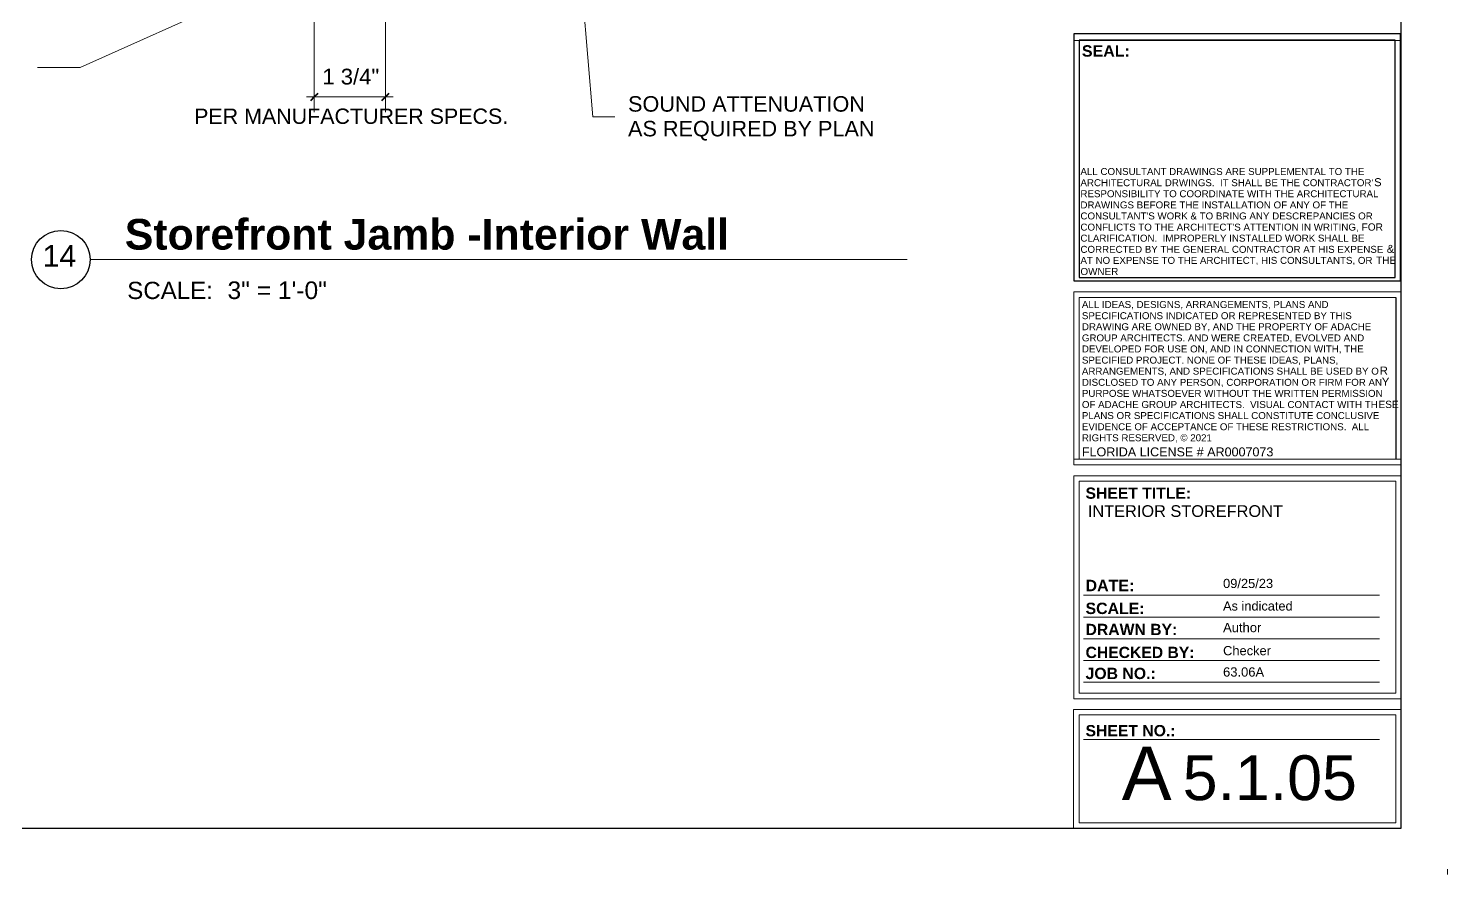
# Model space of a CAD drawing. Header units: inches. Extents: x -6061 to 13621, y -296 to 7483.
# Drawn here: x 1369.6 to 1788, y 6880.5 to 7130 of the extents above; entities that cross this region are included whole.
import ezdxf

# ---------------------------------------------------------------- set-up
doc = ezdxf.new("R2010")
doc.units = ezdxf.units.IN
doc.header["$MEASUREMENT"] = 0
doc.layers.get('0').update_dxf_attribs({"linetype": 'CONTINUOUS'})
doc.styles.add('Arial$001H0', font='arial.ttf')
doc.styles.add('Arial$101H0', font='arialbd.ttf')

msp = doc.modelspace()

# ---------------------------------------------------------------- linework, layer by layer
at = {"color": 7, "linetype": 'Continuous', "lineweight": 9, "true_color": 0x000007}
for p, q in [((1529.42429, 7182.29409), (1535.99172, 7103.96559)), ((1453.89896, 7109.81219), (1453.89896, 7158.58731)), ((1468.55552, 7156.1045), (1384.94104, 7118.46197)), ((1474.88267, 7109.81219), (1474.88267, 7149.61717)), ((1774.07555, 7128.42069), (1677.79017, 7128.42069)), ((1677.79017, 7128.42069), (1677.79017, 7055.55376)), ((1679.37423, 7056.62407), (1679.37423, 7126.53694)), ((1679.37423, 7126.53694), (1772.49149, 7126.53694)), ((1384.94104, 7118.46197), (1372.36683, 7118.46197)), ((1451.65642, 7109.81219), (1477.1252, 7109.81219)), ((1453.89896, 7109.81219), (1453.89896, 7105.32712)), ((1474.88267, 7109.81219), (1474.88267, 7105.32712)), ((1535.99172, 7103.96559), (1542.55914, 7103.96559)), ((1774.33243, 7052.34282), (1677.79017, 7052.34282)), ((1677.79017, 7052.34282), (1677.79017, 7001.35309)), ((1679.37423, 7002.97997), (1679.37423, 7050.71594)), ((1679.37423, 7050.71594), (1772.74836, 7050.71594)), ((1774.33243, 7001.35309), (1774.33243, 7052.34282)), ((1677.79017, 7001.35309), (1774.33243, 7001.35309)), ((1772.74836, 7002.97997), (1679.37423, 7002.97997)), ((1774.33243, 6998.14215), (1677.79017, 6998.14215)), ((1677.79017, 6998.14215), (1677.79017, 6971.94088)), ((1679.37423, 6976.73589), (1679.37423, 6996.55809)), ((1679.37423, 6996.55809), (1772.74836, 6996.55809)), ((1772.74836, 6996.55809), (1772.74836, 6970.35682)), ((1774.33243, 6975.15182), (1774.33243, 6998.14215)), ((1679.37423, 6934.00898), (1679.37423, 6976.73589)), ((1677.79017, 6971.94088), (1677.79017, 6932.3821)), ((1772.74836, 6970.35682), (1772.74836, 6934.00898)), ((1774.33243, 6932.3821), (1774.33243, 6971.94088)), ((1677.79017, 6932.3821), (1774.33243, 6932.3821)), ((1772.74836, 6934.00898), (1679.37423, 6934.00898)), ((1677.74735, 6894.15051), (1677.74735, 6929.21398)), ((1677.74735, 6929.21398), (1774.33243, 6929.21398)), ((1774.33243, 6894.15051), (1774.33243, 6929.17116)), ((1679.37423, 6895.73458), (1679.37423, 6927.5871)), ((1679.37423, 6927.5871), (1772.74836, 6927.5871)), ((1772.74836, 6927.5871), (1772.74836, 6895.73458)), ((1772.74836, 6895.73458), (1679.37423, 6895.73458)), ((1677.79017, 6894.15051), (1774.33243, 6894.15051))]:
    msp.add_line(p, q, dxfattribs=at)
at = {"color": 8, "linetype": 'Continuous', "lineweight": 9, "true_color": 0x7f7f7f}
for p, q in [((1677.79017, 7126.49412), (1774.07555, 7126.49412)), ((1677.79017, 7055.55376), (1677.79017, 7126.49412)), ((1774.07555, 7126.49412), (1774.07555, 7055.55376)), ((1774.07555, 7055.55376), (1677.79017, 7055.55376)), ((1677.79017, 7052.34282), (1774.33243, 7052.34282)), ((1677.79017, 7003.02278), (1677.79017, 7052.34282)), ((1774.33243, 7052.34282), (1774.33243, 7003.02278)), ((1774.33243, 7003.02278), (1677.79017, 7003.02278)), ((1677.79017, 6998.14215), (1774.33243, 6998.14215)), ((1677.79017, 6971.94088), (1677.79017, 6998.14215)), ((1774.33243, 6998.14215), (1774.33243, 6975.15182)), ((1677.79017, 6932.3821), (1677.79017, 6971.94088)), ((1774.33243, 6971.94088), (1774.33243, 6932.3821)), ((1680.70142, 6962.86463), (1767.91055, 6962.86463)), ((1680.70142, 6956.44275), (1767.91055, 6956.44275)), ((1680.70142, 6950.06368), (1767.91055, 6950.06368)), ((1680.70142, 6943.6418), (1767.91055, 6943.6418)), ((1680.70142, 6937.21992), (1767.91055, 6937.21992)), ((1774.33243, 6932.3821), (1677.79017, 6932.3821)), ((1774.33243, 6929.17116), (1774.33243, 6894.15051)), ((1680.70142, 6920.35178), (1767.91055, 6920.35178)), ((1774.33243, 6894.15051), (1677.79017, 6894.15051)), ((1787.98962, 6882.12019), (1787.98962, 6880.49331))]:
    msp.add_line(p, q, dxfattribs=at)
at = {"color": 7, "linetype": 'Continuous', "lineweight": 40, "true_color": 0x000007}
for p, q in [((1453.89896, 7109.81219), (1452.77769, 7108.69093)), ((1453.89896, 7109.81219), (1455.02022, 7110.93346)), ((1474.88267, 7109.81219), (1473.7614, 7108.69093)), ((1474.88267, 7109.81219), (1476.00393, 7110.93346))]:
    msp.add_line(p, q, dxfattribs=at)
at = {"color": 7, "linetype": 'Continuous', "lineweight": 9}
msp.add_line((1387.81825, 7061.8441), (1628.65642, 7061.8441), dxfattribs=at)
msp.add_line((1772.74836, 7050.71594), (1772.74836, 7002.97997))
for points in [[(942.03243, 6894.15051), (1774.33243, 6894.15051), (1774.33243, 7482.85051), (942.03243, 7482.85051)], [(1774.07555, 7128.42069), (1677.79017, 7128.42069), (1677.79017, 7055.55376), (1774.07555, 7055.55376)], [(1679.37423, 7056.62407), (1772.49149, 7056.62407), (1772.49149, 7126.53694), (1679.37423, 7126.53694)]]:
    msp.add_lwpolyline(points, close=True)
msp.add_circle((1379.20151, 7061.8441), 8.61674)

# ---------------------------------------------------------------- texts
at = {"color": 7, "true_color": 0x000007}
for s, height, style, p in [('SEAL:', 3.374522, 'Arial$101H0', (1680.18738, 7121.69907)), ('1 3/4"', 4.656363, 'Arial$001H0', (1456.30121, 7113.49631)), ('SOUND ATTENUATION ', 4.5675695, 'Arial$001H0', (1546.40299, 7105.48726)), ('PER MANUFACTURER SPECS.', 4.5189744, 'Arial$001H0', (1418.4985, 7101.8832)), ('AS REQUIRED BY PLAN', 4.5661272, 'Arial$001H0', (1546.40299, 7098.19903)), ('ALL CONSULTANT DRAWINGS ARE SUPPLEMENTAL TO THE', 2.0542561, 'Arial$001H0', (1679.75783, 7086.80685)), ("ARCHITECTURAL DRWINGS.  IT SHALL BE THE CONTRACTOR'", 2.054263, 'Arial$001H0', (1679.75783, 7083.51029)), ('S ', 2.358968, 'Arial$001H0', (1766.326, 7083.51029)), ('RESPONSIBILITY TO COORDINATE WITH THE ARCHITECTURAL', 2.0542545, 'Arial$001H0', (1679.75925, 7080.25654)), ('DRAWINGS BEFORE THE INSTALLATION OF ANY OF THE ', 2.0544597, 'Arial$001H0', (1679.75925, 7076.95998)), ('Storefront Jamb -Interior Wall', 9.0356308, 'Arial$101H0', (1398.06106, 7064.80742)), ("CONSULTANT'S WORK & TO BRING ANY DESCREPANCIES OR ", 2.0541977, 'Arial$001H0', (1679.75925, 7073.70623)), ("CONFLICTS TO THE ARCHITECT'S ATTENTION IN WRITING, ", 2.0542057, 'Arial$001H0', (1679.75925, 7070.40967)), ('FOR ', 2.128082, 'Arial$001H0', (1762.64416, 7070.40967)), ('14', 6.400615, 'Arial$001H0', (1373.831, 7059.7344)), ('CORRECTED BY THE GENERAL CONTRACTOR AT HIS EXPENSE ', 2.0540891, 'Arial$001H0', (1679.75925, 7063.85936)), ('CLARIFICATION.  IMPROPERLY INSTALLED WORK SHALL BE ', 2.0544093, 'Arial$001H0', (1679.75925, 7067.15592)), ('& ', 2.354341, 'Arial$001H0', (1770.05085, 7063.85936)), ('AT NO EXPENSE TO THE ARCHITECT, HIS CONSULTANTS, OR', 2.0540278, 'Arial$001H0', (1679.75783, 7060.60561)), (' THE ', 2.124989, 'Arial$001H0', (1766.06939, 7060.60561)), ('OWNER', 2.084379, 'Arial$001H0', (1679.75925, 7057.30905)), ('SCALE:', 5.086183, 'Arial$001H0', (1398.78189, 7050.23095)), ('3" = 1\'-0"', 5.189754, 'Arial$001H0', (1428.33529, 7050.23095)), ('ALL IDEAS, DESIGNS, ARRANGEMENTS, PLANS AND ', 2.054124, 'Arial$001H0', (1680.18735, 7047.59056)), ('SPECIFICATIONS INDICATED OR REPRESENTED BY THIS ', 2.054288, 'Arial$001H0', (1680.18877, 7044.294)), ('DRAWING ARE OWNED BY, AND THE PROPERTY OF ADACHE ', 2.0539967, 'Arial$001H0', (1680.18877, 7041.04025)), ('GROUP ARCHITECTS. AND WERE CREATED, EVOLVED AND ', 2.0539503, 'Arial$001H0', (1680.18877, 7037.74368)), ('DEVELOPED FOR USE ON, AND IN CONNECTION WITH, THE ', 2.0541176, 'Arial$001H0', (1680.18877, 7034.48993)), ('SPECIFIED PROJECT. NONE OF THESE IDEAS, PLANS, ', 2.0541458, 'Arial$001H0', (1680.18877, 7031.19337)), ('ARRANGEMENTS, AND SPECIFICATIONS SHALL BE USED BY O', 2.0539547, 'Arial$001H0', (1680.18735, 7027.93962)), ('R ', 2.366507, 'Arial$001H0', (1767.99737, 7027.93962)), ('DISCLOSED TO ANY PERSON, CORPORATION OR FIRM FOR AN', 2.0540507, 'Arial$001H0', (1680.18877, 7024.64305)), ('Y ', 2.388785, 'Arial$001H0', (1768.59662, 7024.64305)), ('OF ADACHE GROUP ARCHITECTS.  VISUAL CONTACT WITH TH', 2.0542693, 'Arial$001H0', (1680.18877, 7018.09274)), ('PURPOSE WHATSOEVER WITHOUT THE WRITTEN PERMISSION ', 2.0542518, 'Arial$001H0', (1680.18877, 7021.3893)), ('ESE ', 2.134293, 'Arial$001H0', (1767.61209, 7018.09274)), ('PLANS OR SPECIFICATIONS SHALL CONSTITUTE CONCLUSIVE', 2.0542138, 'Arial$001H0', (1680.18877, 7014.83898)), ('EVIDENCE OF ACCEPTANCE OF THESE RESTRICTIONS.  ALL ', 2.0542688, 'Arial$001H0', (1680.18877, 7011.54242)), ('RIGHTS RESERVED, © 2021', 2.0552469, 'Arial$001H0', (1680.18877, 7008.28867)), ('FLORIDA LICENSE # AR0007073', 2.6436446, 'Arial$001H0', (1680.18735, 7003.83618)), ('SHEET TITLE:', 3.3135164, 'Arial$101H0', (1681.2577, 6991.33495)), ('INTERIOR STOREFRONT', 3.4458779, 'Arial$001H0', (1681.94263, 6985.98335)), ('DATE:', 3.377948, 'Arial$101H0', (1681.2577, 6964.06338)), ('09/25/23', 2.713424, 'Arial$001H0', (1721.80116, 6965.00522)), ('SCALE:', 3.348351, 'Arial$101H0', (1681.2577, 6957.3418)), ('As indicated', 2.6954934, 'Arial$001H0', (1721.79759, 6958.36928)), ('DRAWN BY:', 3.320122, 'Arial$101H0', (1681.2577, 6951.13398)), ('Author', 2.742088, 'Arial$001H0', (1721.79759, 6951.99022)), ('CHECKED BY:', 3.3117898, 'Arial$101H0', (1681.2577, 6944.36959)), ('Checker', 2.715667, 'Arial$001H0', (1721.80116, 6945.18303)), ('JOB NO.:', 3.334464, 'Arial$101H0', (1681.2577, 6938.16179)), ('63.06A', 2.732816, 'Arial$001H0', (1721.80116, 6938.88959)), ('SHEET NO.:', 3.319585, 'Arial$101H0', (1681.2577, 6921.29365)), ('A', 15.80666, 'Arial$001H0', (1691.91802, 6902.45614)), ('5.1.05', 13.221061, 'Arial$001H0', (1709.89924, 6902.45614))]:
    msp.add_text(s, height=height, dxfattribs=dict(at, style=style)).set_placement(p)

doc.saveas('drawing.dxf')
